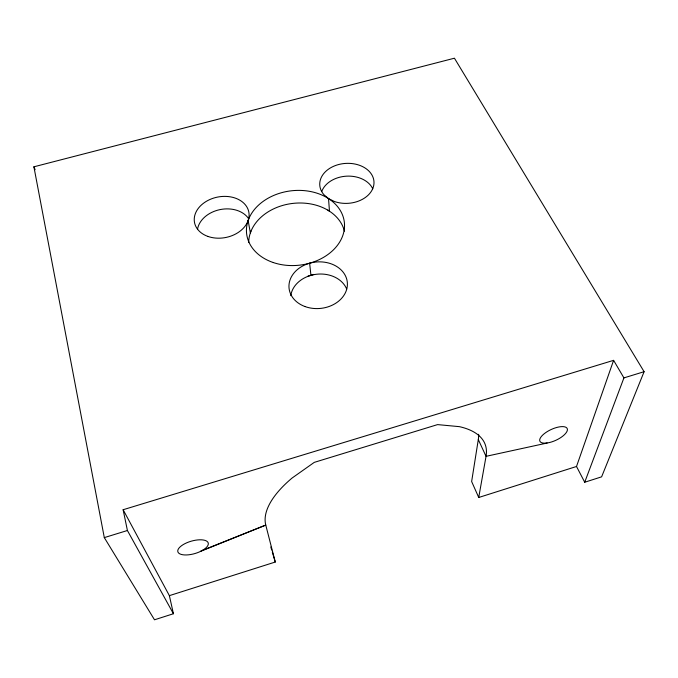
<?xml version="1.0" encoding="UTF-8"?>
<svg xmlns="http://www.w3.org/2000/svg" width="678" height="678" viewBox="0 0 678 678"><rect width="100%" height="100%" fill="white"/><g stroke="black" fill="none" stroke-linecap="round" stroke-linejoin="round"><path stroke-width="1.02" d="M478.634 434.293A115.565 49.57 -20.8 0 1 478.304 439.573L471.642 481.533L478.727 497.483L576.512 466.481L613.607 360.34L123.133 509.729L127.413 530.51L173.424 613.743L154.508 619.794L104.302 537.612L33.9 166.805L454.43 58.206L644.1 371.697L601.615 476.837L584.716 482.236L576.512 466.481M478.727 497.483L486.041 456.328L478.304 439.573M584.716 482.236L623.921 377.892L613.607 360.34M200.442 551.4L199.391 551.934A15.806 6.449 -16.1 0 1 177.746 550.96A15.806 6.449 -16.1 0 1 199.637 539.798A15.806 6.449 -16.1 0 1 202.739 550.231L200.442 551.4L265.768 525.086A116.938 48.308 -20.8 0 1 292.065 478.049L314.27 462.371L437.581 424.606L459.404 426.657A116.938 48.308 -20.8 0 1 486.041 456.328L548.087 442.827A15.052 5.882 -24.9 0 0 567.418 429.394A15.052 5.882 -24.9 0 0 547.29 431.581A15.052 5.882 -24.9 0 0 545.002 443.166L547.121 442.929M202.739 550.231L265.768 525.086L275.268 562.037L169.373 595.648L123.133 509.729M104.302 537.612L127.413 530.51M623.921 377.892L644.1 371.697M328.533 198.612L334.407 201.502A27.154 19.993 -3.6 0 0 373.773 185.17A27.154 19.993 -3.6 0 0 341.026 163.991A27.154 19.993 -3.6 0 0 323.948 194.739L328.533 198.612L329.474 211.205A26.739 19.882 -3.6 0 1 327.813 210.019M33.9 166.805L35.12 169.678M270.81 546.968L271.7 549.985M272.302 551.994L275.268 562.037M169.373 595.648L173.424 613.743M248.131 220.519L250.36 232.893A27.213 20.493 -11 0 0 250.877 231.096M309.634 263.208L310.939 275.353M313.999 274.404A48.418 37.171 -6.8 0 1 308.058 276.09M248.699 242.571A48.418 37.171 -6.8 0 1 292.582 203.434A48.418 37.171 -6.8 0 1 344.424 231.181M290.786 295.684A28.798 23.12 -5.7 0 1 316.363 274.268A28.798 23.12 -5.7 0 1 346.67 289.014M197.501 229.367A27.213 20.493 -11 0 1 220.096 209.595A27.213 20.493 -11 0 1 248.801 218.952M321.736 191.543A26.739 19.882 -3.6 0 1 346.611 176.161A26.739 19.882 -3.6 0 1 372.764 188.815M273.285 262.547A49.197 37.409 -6.8 0 0 344.466 223.528A49.197 37.409 -6.8 0 0 268.7 197.883A49.197 37.409 -6.8 0 0 273.285 262.547M304.99 306.541A29.281 23.306 -5.7 0 0 347.365 282.87A29.281 23.306 -5.7 0 0 302.176 266.268A29.281 23.306 -5.7 0 0 304.99 306.541M207.883 236.41A27.645 20.611 -10.9 0 0 249.097 215.053A27.645 20.611 -10.9 0 0 208.019 200.408A27.645 20.611 -10.9 0 0 207.883 236.41"/></g></svg>
